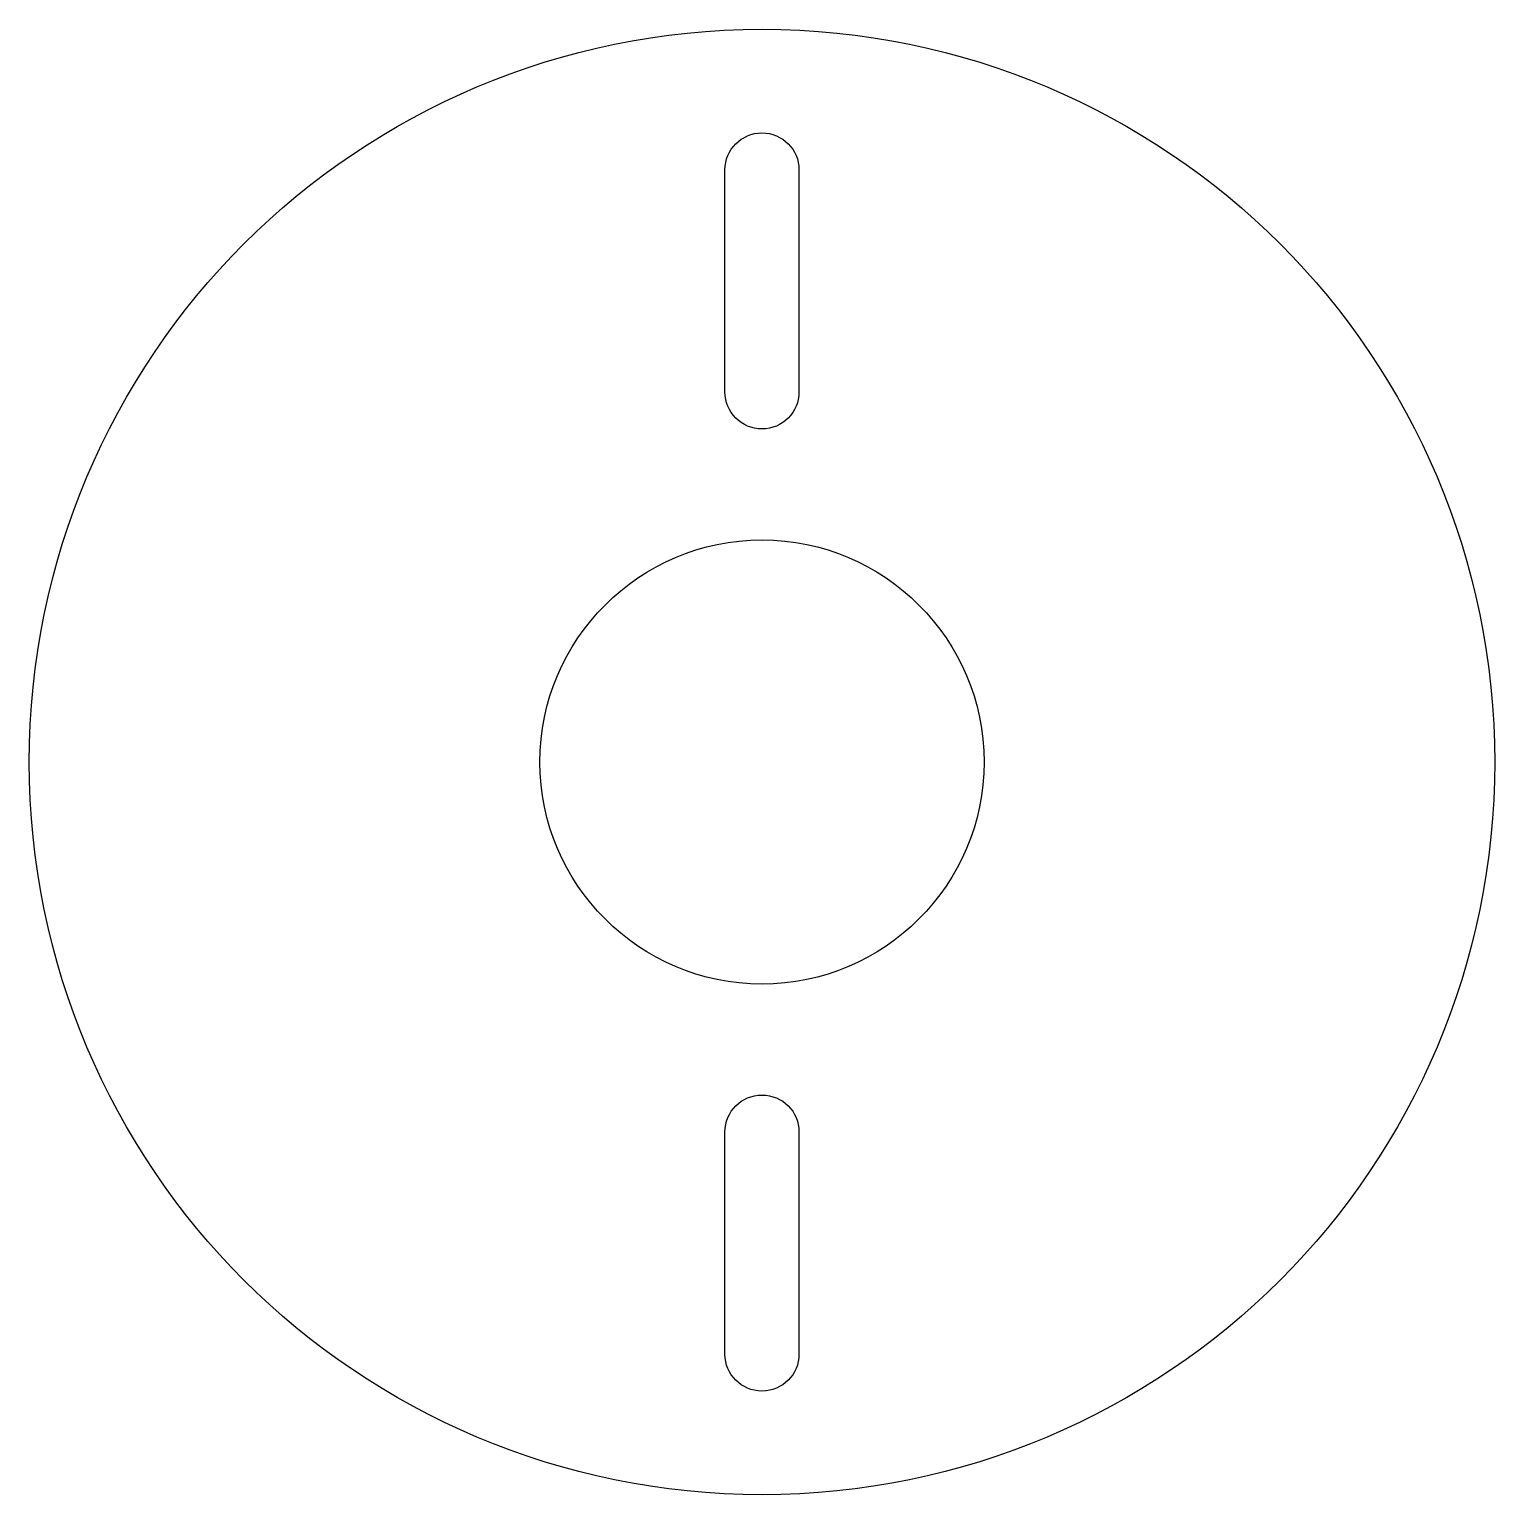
# Model space of a CAD drawing. Extents: x -114.9 to -95.1, y -158.4 to -138.6.
import ezdxf

# ---------------------------------------------------------------- set-up
doc = ezdxf.new("R2010")
doc.units = 0
doc.header["$MEASUREMENT"] = 0
doc.layers.add('LAYER_1', color=7, linetype='CONTINUOUS')

msp = doc.modelspace()

# ---------------------------------------------------------------- linework, layer by layer
at = {"layer": 'LAYER_1'}
for major_axis in [(0, 9.9), (0, 3)]:
    msp.add_ellipse((-105, -148.5), major_axis=major_axis, ratio=1, dxfattribs=at)
for points in [[(-104.5001, -140.4996), (-104.5001, -140.2236), (-104.724, -139.9996), (-105.0001, -139.9996), (-105.0001, -139.9996), (-105.2762, -139.9996), (-105.5001, -140.2236), (-105.5001, -140.4996), (-105.5001, -140.4996), (-105.5001, -140.4996), (-105.5001, -143.4996), (-105.5001, -143.4996), (-105.5001, -143.4996), (-105.5001, -143.7757), (-105.2762, -143.9996), (-105.0001, -143.9996), (-105.0001, -143.9996), (-104.724, -143.9996), (-104.5001, -143.7757), (-104.5001, -143.4996), (-104.5001, -143.4996), (-104.5001, -143.4996), (-104.5001, -140.4996), (-104.5001, -140.4996)], [(-104.5001, -153.4995), (-104.5001, -153.2235), (-104.724, -152.9995), (-105.0001, -152.9995), (-105.0001, -152.9995), (-105.2762, -152.9995), (-105.5001, -153.2235), (-105.5001, -153.4995), (-105.5001, -153.4995), (-105.5001, -153.4995), (-105.5001, -156.4995), (-105.5001, -156.4995), (-105.5001, -156.4995), (-105.5001, -156.7756), (-105.2762, -156.9995), (-105.0001, -156.9995), (-105.0001, -156.9995), (-104.724, -156.9995), (-104.5001, -156.7756), (-104.5001, -156.4995), (-104.5001, -156.4995), (-104.5001, -156.4995), (-104.5001, -153.4995), (-104.5001, -153.4995)]]:
    msp.add_open_spline(points, degree=3, knots=[0, 0, 0, 0, 0.1666667, 0.1666667, 0.1666667, 0.1666667, 0.3333333, 0.3333333, 0.3333333, 0.3333333, 0.5, 0.5, 0.5, 0.5, 0.6666667, 0.6666667, 0.6666667, 0.6666667, 0.8333333, 0.8333333, 0.8333333, 0.8333333, 1, 1, 1, 1], dxfattribs=at)

doc.saveas('drawing.dxf')
